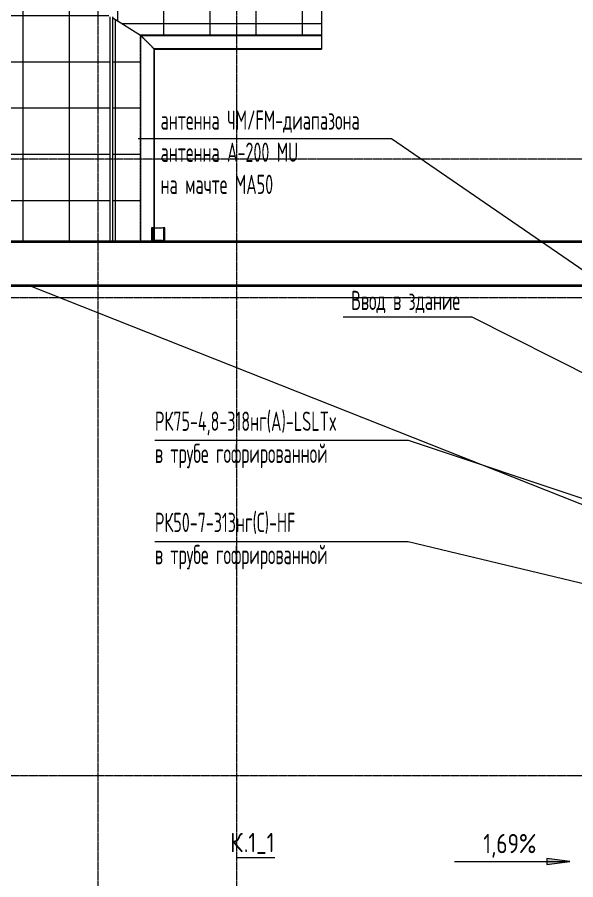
# Model space of a CAD drawing. Header units: millimetres. Extents: x -87434 to 499450, y -468665 to 122144.
# Drawn here: x 436494 to 443747, y 764 to 11955 of the extents above; entities that cross this region are included whole.
import ezdxf

# ---------------------------------------------------------------- set-up
doc = ezdxf.new("R2010")
doc.units = ezdxf.units.MM
doc.linetypes.add('ADSK_Линия сетки', pattern=[25, 20, -2.5, 0, -2.5])
for name, color, linetype, lineweight in [('Балясины', 252, 'Continuous', 9), ('Выноски', 5, 'Continuous', 15), ('Желоба', 252, 'Continuous', 9), ('Крыши', 252, 'Continuous', 9), ('Марки крыш', 252, 'Continuous', 20), ('Обобщенные модели', 252, 'Continuous', 18), ('Оси', 252, 'Continuous', 9), ('Поручни', 252, 'Continuous', 9), ('Уклоны в точках', 252, 'Continuous', 9), ('Штриховка поверхностей', 252, 'Continuous', 9)]:
    doc.layers.add(name, color=color, linetype=linetype, lineweight=lineweight)
doc.styles.add('GOST Common_3', font='', dxfattribs={"height": 3.5})
doc.styles.add('TEXT', font='', dxfattribs={"width": 0.75})
doc.styles.get('GOST Common_3').set_extended_font_data('GOST 2.304 type A')
doc.styles.get('TEXT').set_extended_font_data('GOST type A')

# ---------------------------------------------------------------- blocks, each defined once
blk = doc.blocks.new('Ограждение - Ограждение-3902411-Маркировочный план кровли')
at = {"layer": 'Поручни'}
for p, q in [((1869, -1795), (1869, -4702)), ((1909, -4702), (1909, -1795))]:
    blk.add_line(p, q, dxfattribs=at)
blk = doc.blocks.new('Воронка - Тип-772645-Маркировочный план кровли')
at = {"layer": 'Обобщенные модели'}
for p, q in [((-74, 85), (-85, 85)), ((-85, 85), (-85, -85)), ((-74, 85), (-74, -85)), ((74, -85), (74, 85)), ((85, 85), (74, 85)), ((85, -85), (85, 85)), ((-85, -85), (-74, -85)), ((74, -85), (85, -85))]:
    blk.add_line(p, q, dxfattribs=at)
at = {"layer": 'Обобщенные модели', "flags": 128}
for points in [[(74, 85), (70, 83), (61, 81), (49, 79), (35, 78), (18, 77), (0, 77), (-18, 77), (-35, 78), (-49, 79), (-61, 81), (-70, 83), (-74, 85)], [(-74, -85), (-70, -83), (-61, -81), (-49, -79), (-35, -78), (-18, -77), (0, -77), (18, -77), (35, -78), (49, -79), (61, -81), (70, -83), (74, -85)]]:
    blk.add_lwpolyline(points, dxfattribs=at)
blk = doc.blocks.new('Ограждение - Ограждение-5289488-Маркировочный план кровли')
at = {"layer": 'Поручни'}
for p, q in [((9744, -4723), (-8814, -4723)), ((9723, -4702), (-8793, -4702)), ((10316, -5294), (-9385, -5294)), ((10294, -5273), (-9364, -5273))]:
    blk.add_line(p, q, dxfattribs=at)
blk = doc.blocks.new('ADSK_Марка_Крыша - Экземпляр_ADSK_Позиция-153527-Маркировочный план кровли')
at = {"layer": 'Марки крыш'}
blk.add_line((-2.5, 0), (2.5, 0), dxfattribs=at)
blk = doc.blocks.new('Кровля_Живописная')
at = {"layer": 'Уклоны в точках'}
blk.add_hatch(color=256, dxfattribs=at).paths.add_polyline_path([(-27159, 8227), (-27459, 8266), (-27459, 8187)])
at = {"layer": 'Штриховка поверхностей'}
h = blk.add_hatch(dxfattribs=at)
h.set_pattern_fill('FP_6', color=256, style=0, pattern_type=2)
h.set_pattern_definition([(0, (-35002.24, 20870.4), (0, 599.696), []), (90, (-35002.24, 20870.4), (-600, 4e-14), [])])
h.paths.add_polyline_path([(-32223, 18946), (-30386, 18946), (-30386, 20093), (-33093, 20093), (-33093, 19170), (-32736, 18946), (-32409, 18946)])
h.paths.add_polyline_path([(-33133, 19195), (-33133, 20093), (-34563, 20093), (-33339, 19325)])
h = blk.add_hatch(dxfattribs=at)
h.set_pattern_fill('FP_8', color=256, style=0, pattern_type=2)
h.set_pattern_definition([(90, (-34935.1, 20977.94), (-599.88, 4e-14), []), (180, (-34935.1, 20977.94), (-7e-14, -600), [])])
h.paths.add_polyline_path([(-34563, 16276), (-33133, 16276), (-33133, 19195), (-34563, 20093), (-34563, 16440)])
h.paths.add_polyline_path([(-32736, 16276), (-32736, 18946), (-33093, 19170), (-33093, 16276), (-32781, 16276)])
h = blk.add_hatch(dxfattribs=at)
h.set_pattern_fill('FP_12', color=256, style=0, pattern_type=2)
h.set_pattern_definition([(180, (-32735.213, 17593.213), (-2e-15, -20), []), (270, (-32735.213, 17593.213), (20, 1e-15), [])])
h.paths.add_polyline_path([(-32736, 16276), (-32734, 16276), (-32734, 18944), (-32736, 18946), (-32736, 16290)])
h = blk.add_hatch(dxfattribs=at)
h.set_pattern_fill('FP_14', color=256, style=0, pattern_type=2)
h.set_pattern_definition([(180, (-31561.213, 18945.213), (-2e-15, -20), []), (270, (-31561.213, 18945.213), (20, 1e-15), [])])
h.paths.add_polyline_path([(-30386, 18944), (-30386, 18946), (-32736, 18946), (-32733, 18944), (-31851, 18944)])
h = blk.add_hatch(dxfattribs=at)
h.set_pattern_fill('FP_11', color=256, style=0, pattern_type=2)
h.set_pattern_definition([(180, (-32557.213, 17504.213), (-2e-15, -20), []), (270, (-32557.213, 17504.213), (20, 1e-15), [])])
h.paths.add_polyline_path([(-32558, 16276), (-32556, 16276), (-32556, 18766), (-32558, 18768), (-32558, 16290)])
h = blk.add_hatch(dxfattribs=at)
h.set_pattern_fill('FP_13', color=256, style=0, pattern_type=2)
h.set_pattern_definition([(180, (-31472.213, 18767.213), (-2e-15, -20), []), (270, (-31472.213, 18767.213), (20, 1e-15), [])])
h.paths.add_polyline_path([(-32223, 18766), (-30386, 18766), (-30386, 18768), (-32558, 18768), (-32556, 18766), (-32409, 18766)])
at = {"layer": 'Желоба'}
for p, q in [((-32734, 18944), (-32734, 16276)), ((-30386, 18944), (-32734, 18944)), ((-30386, 18946), (-30386, 18766)), ((-32558, 18768), (-32558, 16276)), ((-30386, 18768), (-32558, 18768)), ((-32556, 16276), (-32556, 18766)), ((-32556, 18766), (-30386, 18766))]:
    blk.add_line(p, q, dxfattribs=at)
blk.add_open_spline([(-32558, 18768), (-32558, 18768), (-32560, 18770), (-32565, 18775), (-32570, 18780), (-32575, 18785), (-32580, 18790), (-32585, 18795), (-32592, 18802), (-32600, 18811), (-32607, 18817), (-32613, 18823), (-32618, 18828), (-32623, 18833), (-32629, 18839), (-32635, 18845), (-32640, 18850), (-32646, 18856), (-32652, 18862), (-32658, 18868), (-32663, 18873), (-32669, 18879), (-32675, 18884), (-32680, 18890), (-32685, 18895), (-32690, 18900), (-32695, 18905), (-32700, 18910), (-32704, 18914), (-32708, 18918), (-32712, 18922), (-32717, 18927), (-32723, 18933), (-32728, 18938), (-32733, 18943), (-32734, 18944), (-32734, 18944)], degree=3, knots=[0, 0, 0, 0, 0.083333, 0.125, 0.166667, 0.208333, 0.229167, 0.25, 0.291667, 0.333333, 0.354167, 0.375, 0.395833, 0.416667, 0.4375, 0.458333, 0.479167, 0.5, 0.520833, 0.541667, 0.5625, 0.583333, 0.604167, 0.625, 0.645833, 0.666667, 0.6875, 0.708333, 0.729167, 0.75, 0.770833, 0.791667, 0.833333, 0.875, 0.916667, 1, 1, 1, 1], dxfattribs=at)
at = {"layer": 'Крыши'}
for p, q in [((-30386, 21240), (-30386, 18946)), ((-33093, 19170), (-32736, 18946)), ((-30386, 18946), (-32736, 18946)), ((-32736, 18946), (-32736, 16276)), ((-34148, 15684), (-25628, 12315))]:
    blk.add_line(p, q, dxfattribs=at)
at = {"layer": 'Оси', "linetype": 'ADSK_Линия сетки'}
for p, q in [((-33288, 54712), (-33288, -12888)), ((-31488, 54712), (-31488, -11557)), ((1529, 17338), (-75410, 17338)), ((1529, 15538), (-75410, 15538)), ((1529, 9338), (-75410, 9338))]:
    blk.add_line(p, q, dxfattribs=at)
at = {"layer": 'Уклоны в точках', "lineweight": 20}
blk.add_line((-28659, 8227), (-27159, 8227), dxfattribs=at)
at = {"layer": 'Уклоны в точках'}
for p, q in [((-27159, 8227), (-27459, 8266)), ((-27459, 8266), (-27459, 8187)), ((-27459, 8187), (-27159, 8227))]:
    blk.add_line(p, q, dxfattribs=at)
at = {"layer": 'Балясины'}
blk.add_blockref('Ограждение - Ограждение-3902411-Маркировочный план кровли', (-35002, 20978), dxfattribs=at)
at = {"layer": 'Марки крыш', "xscale": 99.99999999999993, "yscale": 99.99999999999993, "zscale": 99.99999999999993}
blk.add_blockref('ADSK_Марка_Крыша - Экземпляр_ADSK_Позиция-153527-Маркировочный план кровли', (-31242, 8279), dxfattribs=at)
at = {"layer": 'Обобщенные модели', "rotation": 180}
blk.add_blockref('Воронка - Тип-772645-Маркировочный план кровли', (-32506, 16364), dxfattribs=at)
at = {"layer": 'Поручни'}
blk.add_blockref('Ограждение - Ограждение-5289488-Маркировочный план кровли', (-35002, 20978), dxfattribs=at)
at = {"layer": 'Марки крыш', "lineweight": 9, "char_height": 250, "attachment_point": 1, "style": 'GOST Common_3'}
for s, insert, width in [('\\fGOST Common|b0|i0|c204|p34|;\\W.9;К', (-31573, 8597), 216.46), ('.1_1', (-31394, 8597), 598.86)]:
    blk.add_mtext(s, dxfattribs=dict(at, insert=insert, width=width))
at = {"layer": 'Уклоны в точках', "lineweight": 20, "insert": (-28284, 8583), "char_height": 250, "width": 899.09, "attachment_point": 1, "line_spacing_factor": 1.022761, "style": 'GOST Common_3'}
blk.add_mtext('1,69%', dxfattribs=at)

msp = doc.modelspace()

# ---------------------------------------------------------------- linework, layer by layer
at = {"layer": 'Выноски'}
for p, q in [((438064.07486, 10381.20066), (441353.61012, 10381.20066)), ((441353.61012, 10381.20066), (448720.87445, 5324.69062)), ((440727.59866, 8066.8547), (442394.62203, 8066.8547)), ((448526.87445, 4976.81964), (442394.62203, 8066.8547)), ((438281.10513, 6465.63859), (441570.64038, 6465.63859)), ((441570.64038, 6465.63859), (448526.87445, 4150.81964)), ((438281.10513, 5152.63859), (441570.64038, 5152.63859)), ((441570.64038, 5152.63859), (448485.87445, 3490.81964))]:
    msp.add_line(p, q, dxfattribs=at)

# ---------------------------------------------------------------- block references
at = {"color": 0}
msp.add_blockref('Кровля_Живописная', (470829.95926, -7224.74798), dxfattribs=at)

# ---------------------------------------------------------------- texts
at = {"ltscale": 3, "char_height": 250, "width": 5835.8695152, "attachment_point": 4, "style": 'TEXT'}
for s, insert in [('антенна ЧМ/FM-диапазона\\Pантенна A-200 MU\\Pна мачте МА50', (438355.39605, 10203.20066)), ('Ввод в здание', (440830.09042, 8260.35536)), ('РК75-4,8-318нг(А)-LSLTx \\Pв трубе гофрированной', (438281.10513, 6470.63859)), ('РК50-7-313нг(С)-HF\\Pв трубе гофрированной', (438281.10513, 5157.63859))]:
    msp.add_mtext(s, dxfattribs=dict(at, insert=insert))

doc.saveas('drawing.dxf')
